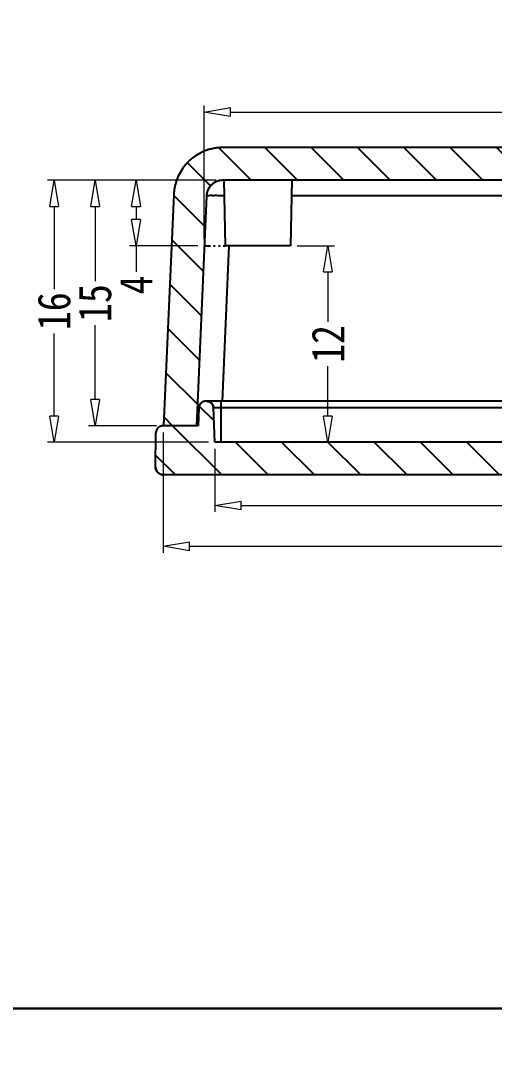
# Model space of a CAD drawing. Header units: millimetres. Extents: x 1786 to 4839, y -3109 to -1928.
# Drawn here: x 4402 to 4430.9, y -2946.1 to -2882.4 of the extents above; entities that cross this region are included whole.
import ezdxf

# ---------------------------------------------------------------- set-up
doc = ezdxf.new("R2010")
doc.units = ezdxf.units.MM
doc.linetypes.add('DIVIDE', pattern=[31.75, 12.7, -6.35, 0, -6.35, 0, -6.35])
doc.layers.add('dim', color=3, linetype='Continuous', lineweight=9)
doc.styles.add('FFS', font='simfang.ttf', dxfattribs={"width": 0.85})
doc.dimstyles.new('YanXiu', dxfattribs={"dimtxt": 2.5, "dimasz": 2.2, "dimexe": 1, "dimexo": 0.6, "dimgap": 0.66, "dimtad": 0, "dimzin": 9, "dimdsep": 46, "dimtxsty": 'FFS', "dimblk": 'CLOSEDBLANK', "dimcen": 0, "dimclrd": 256, "dimclre": 131, "dimclrt": 42, "dimazin": 0, "dimtfac": 1, "dimtofl": 0, "dimtmove": 0, "dimatfit": 3, "dimldrblk": 'CLOSEDBLANK', "dimfxl": 0, "dimlwd": 5, "dimlwe": 5, "dimarcsym": 0})
pattern_1 = [(135, (390.702, -362.9977), (-1.4142136, -1.4142136), [])]

# ---------------------------------------------------------------- blocks, each defined once
blk = doc.blocks.new('_ClosedBlank')
at = {"color": 0, "linetype": 'ByBlock', "lineweight": -2}
for p, q in [((-1, 0.167), (0, 0)), ((-1, 0.167), (-1, -0.167)), ((0, 0), (-1, -0.167))]:
    blk.add_line(p, q, dxfattribs=at)
blk = doc.blocks.new('*D47')
at = {"layer": 'Defpoints', "color": 0}
for p in [(4414.37, -2892.159, 0), (4406.569, -2907.159), (4410.724, -2907.159, 0)]:
    blk.add_point(p, dxfattribs=at)
at = {"layer": 'dim', "color": 131, "lineweight": 5}
for p, q in [((4413.97, -2892.159), (4406.169, -2892.159)), ((4410.324, -2907.159), (4406.169, -2907.159))]:
    blk.add_line(p, q, dxfattribs=at)
at = {"layer": 'dim', "lineweight": 5}
for p, q in [((4406.569, -2893.759), (4406.569, -2898.313)), ((4406.569, -2905.559), (4406.569, -2901.005))]:
    blk.add_line(p, q, dxfattribs=at)
at = {"layer": 'dim', "lineweight": 5, "xscale": 1.6, "yscale": 1.6, "zscale": 1.6}
for p, rotation in [((4406.569, -2892.159), 90), ((4406.569, -2907.159), 270)]:
    blk.add_blockref('_ClosedBlank', p, dxfattribs=dict(at, rotation=rotation))
at = {"layer": 'dim', "color": 42, "insert": (4406.569, -2899.659), "char_height": 2, "attachment_point": 5, "rotation": 90, "style": 'FFS'}
blk.add_mtext('15', dxfattribs=at)
blk = doc.blocks.new('*D48')
at = {"layer": 'Defpoints', "color": 0}
for p in [(4414.37, -2892.159, 0), (4404.069, -2908.159), (4413.891, -2908.159, 0)]:
    blk.add_point(p, dxfattribs=at)
at = {"layer": 'dim', "color": 131, "lineweight": 5}
for p, q in [((4413.97, -2892.159), (4403.669, -2892.159)), ((4413.491, -2908.159), (4403.669, -2908.159))]:
    blk.add_line(p, q, dxfattribs=at)
at = {"layer": 'dim', "lineweight": 5}
for p, q in [((4404.069, -2893.759), (4404.069, -2898.808)), ((4404.069, -2906.559), (4404.069, -2901.51))]:
    blk.add_line(p, q, dxfattribs=at)
at = {"layer": 'dim', "lineweight": 5, "xscale": 1.6, "yscale": 1.6, "zscale": 1.6}
for p, rotation in [((4404.069, -2892.159), 90), ((4404.069, -2908.159), 270)]:
    blk.add_blockref('_ClosedBlank', p, dxfattribs=dict(at, rotation=rotation))
at = {"layer": 'dim', "color": 42, "insert": (4404.069, -2900.159), "char_height": 2, "attachment_point": 5, "rotation": 90, "style": 'FFS'}
blk.add_mtext('16', dxfattribs=at)
blk = doc.blocks.new('*D49')
at = {"layer": 'Defpoints', "color": 0}
for p in [(4413.891, -2908.159, 0), (4457.621, -2908.159, 0), (4457.621, -2912.02)]:
    blk.add_point(p, dxfattribs=at)
at = {"layer": 'dim', "color": 131, "lineweight": 5}
for p, q in [((4413.891, -2908.559), (4413.891, -2912.42)), ((4457.621, -2908.559), (4457.621, -2912.42))]:
    blk.add_line(p, q, dxfattribs=at)
at = {"layer": 'dim', "lineweight": 5}
for p, q in [((4415.491, -2912.02), (4432.586, -2912.02)), ((4456.021, -2912.02), (4438.926, -2912.02))]:
    blk.add_line(p, q, dxfattribs=at)
at = {"layer": 'dim', "lineweight": 5, "xscale": 1.6, "yscale": 1.6, "zscale": 1.6, "rotation": 180}
blk.add_blockref('_ClosedBlank', (4413.891, -2912.02), dxfattribs=at)
at = {"layer": 'dim', "lineweight": 5, "xscale": 1.6, "yscale": 1.6, "zscale": 1.6}
blk.add_blockref('_ClosedBlank', (4457.621, -2912.02), dxfattribs=at)
at = {"layer": 'dim', "color": 42, "insert": (4435.756, -2912.02), "char_height": 2, "attachment_point": 5, "style": 'FFS'}
blk.add_mtext('43.73', dxfattribs=at)
blk = doc.blocks.new('*D50')
at = {"layer": 'Defpoints', "color": 0}
for p in [(4410.724, -2907.159, 0), (4460.756, -2907.159, 0), (4460.756, -2914.52)]:
    blk.add_point(p, dxfattribs=at)
at = {"layer": 'dim', "color": 131, "lineweight": 5}
for p, q in [((4410.724, -2907.559), (4410.724, -2914.92)), ((4460.756, -2907.559), (4460.756, -2914.92))]:
    blk.add_line(p, q, dxfattribs=at)
at = {"layer": 'dim', "lineweight": 5}
for p, q in [((4412.324, -2914.52), (4432.588, -2914.52)), ((4459.156, -2914.52), (4438.892, -2914.52))]:
    blk.add_line(p, q, dxfattribs=at)
at = {"layer": 'dim', "lineweight": 5, "xscale": 1.6, "yscale": 1.6, "zscale": 1.6, "rotation": 180}
blk.add_blockref('_ClosedBlank', (4410.724, -2914.52), dxfattribs=at)
at = {"layer": 'dim', "lineweight": 5, "xscale": 1.6, "yscale": 1.6, "zscale": 1.6}
blk.add_blockref('_ClosedBlank', (4460.756, -2914.52), dxfattribs=at)
at = {"layer": 'dim', "color": 42, "insert": (4435.74, -2914.52), "char_height": 2, "attachment_point": 5, "style": 'FFS'}
blk.add_mtext('50.03', dxfattribs=at)
blk = doc.blocks.new('*D52')
at = {"layer": 'Defpoints', "color": 0}
for p in [(4414.37, -2892.159, 0), (4409.069, -2896.159), (4413.238, -2896.159, 0)]:
    blk.add_point(p, dxfattribs=at)
at = {"layer": 'dim', "color": 131, "lineweight": 5}
for p, q in [((4413.97, -2892.159), (4408.669, -2892.159)), ((4412.839, -2896.159), (4408.669, -2896.159))]:
    blk.add_line(p, q, dxfattribs=at)
at = {"layer": 'dim', "lineweight": 5}
for p, q in [((4409.069, -2893.759), (4409.069, -2894.559)), ((4409.069, -2896.159), (4409.069, -2897.759))]:
    blk.add_line(p, q, dxfattribs=at)
at = {"layer": 'dim', "lineweight": 5, "xscale": 1.6, "yscale": 1.6, "zscale": 1.6}
for p, rotation in [((4409.069, -2892.159), 90), ((4409.069, -2896.159), 270)]:
    blk.add_blockref('_ClosedBlank', p, dxfattribs=dict(at, rotation=rotation))
at = {"layer": 'dim', "color": 42, "insert": (4409.069, -2898.554), "char_height": 2, "attachment_point": 5, "rotation": 90, "style": 'FFS'}
blk.add_mtext('4', dxfattribs=at)
blk = doc.blocks.new('*D53')
at = {"layer": 'Defpoints', "color": 0}
for p in [(4458.274, -2887.987), (4413.238, -2896.159, 0), (4458.274, -2896.159, 0)]:
    blk.add_point(p, dxfattribs=at)
at = {"layer": 'dim', "color": 131, "lineweight": 5}
for p, q in [((4413.238, -2895.759), (4413.238, -2887.588)), ((4458.274, -2895.759), (4458.274, -2887.588))]:
    blk.add_line(p, q, dxfattribs=at)
at = {"layer": 'dim', "lineweight": 5}
for p, q in [((4414.838, -2887.987), (4432.609, -2887.987)), ((4456.674, -2887.987), (4438.904, -2887.987))]:
    blk.add_line(p, q, dxfattribs=at)
at = {"layer": 'dim', "lineweight": 5, "xscale": 1.6, "yscale": 1.6, "zscale": 1.6, "rotation": 180}
blk.add_blockref('_ClosedBlank', (4413.238, -2887.987), dxfattribs=at)
at = {"layer": 'dim', "lineweight": 5, "xscale": 1.6, "yscale": 1.6, "zscale": 1.6}
blk.add_blockref('_ClosedBlank', (4458.274, -2887.987), dxfattribs=at)
at = {"layer": 'dim', "color": 42, "insert": (4435.756, -2887.987), "char_height": 2, "attachment_point": 5, "style": 'FFS'}
blk.add_mtext('45.04', dxfattribs=at)
blk = doc.blocks.new('*D87')
at = {"layer": 'Defpoints', "color": 0}
for p in [(4418.506, -2896.159, 0), (4418.314, -2908.159, 0), (4420.789, -2908.159)]:
    blk.add_point(p, dxfattribs=at)
at = {"layer": 'dim', "color": 131, "lineweight": 5}
for p, q in [((4418.906, -2896.159), (4421.189, -2896.159)), ((4418.714, -2908.159), (4421.189, -2908.159))]:
    blk.add_line(p, q, dxfattribs=at)
at = {"layer": 'dim', "lineweight": 5}
for p, q in [((4420.789, -2897.759), (4420.789, -2900.808)), ((4420.789, -2906.559), (4420.789, -2903.51))]:
    blk.add_line(p, q, dxfattribs=at)
at = {"layer": 'dim', "lineweight": 5, "xscale": 1.6, "yscale": 1.6, "zscale": 1.6}
for p, rotation in [((4420.789, -2896.159), 90), ((4420.789, -2908.159), 270)]:
    blk.add_blockref('_ClosedBlank', p, dxfattribs=dict(at, rotation=rotation))
at = {"layer": 'dim', "color": 42, "insert": (4420.789, -2902.159), "char_height": 2, "attachment_point": 5, "rotation": 90, "style": 'FFS'}
blk.add_mtext('12', dxfattribs=at)
blk = doc.blocks.new('*u90')
at = {"linetype": 'Continuous'}
h = blk.add_hatch(dxfattribs=at)
h.set_pattern_fill('DEFAULT__4', color=40, scale=2, angle=135, style=0, pattern_type=0)
h.set_pattern_definition(pattern_1)
edge = h.paths.add_edge_path()
edge.add_line((-21.025, 35.602), (-23.027, 35.602))
edge.add_line((-23.64, 49.646), (-23.027, 35.602))
edge.add_spline(control_points=[(-24.639, 50.602), (-24.073, 50.602), (-23.665, 50.211), (-23.64, 49.646)], knot_values=[0, 0, 0, 0, 1, 1, 1, 1], weights=[1, 0.814909, 0.814909, 1], degree=3, periodic=0)
edge.add_line((-24.639, 50.602), (-67.411, 50.602))
edge.add_spline(control_points=[(-67.411, 50.602), (-67.977, 50.602), (-68.385, 50.211), (-68.41, 49.646)], knot_values=[0, 0, 0, 0, 1, 1, 1, 1], weights=[1, 0.814909, 0.814909, 1], degree=3, periodic=0)
edge.add_line((-68.41, 49.646), (-69.023, 35.602))
edge.add_line((-69.023, 35.602), (-71.025, 35.602))
edge.add_line((-70.408, 49.733), (-71.025, 35.602))
edge.add_spline(control_points=[(-67.411, 52.602), (-69.108, 52.602), (-70.334, 51.429), (-70.408, 49.733)], knot_values=[0, 0, 0, 0, 1, 1, 1, 1], weights=[1, 0.814909, 0.814909, 1], degree=3, periodic=0)
edge.add_line((-24.639, 52.602), (-67.411, 52.602))
edge.add_spline(control_points=[(-24.639, 52.602), (-22.942, 52.602), (-21.716, 51.429), (-21.642, 49.733)], knot_values=[0, 0, 0, 0, 1, 1, 1, 1], weights=[1, 0.814909, 0.814909, 1], degree=3, periodic=0)
edge.add_line((-21.642, 49.733), (-21.025, 35.602))
h = blk.add_hatch(dxfattribs=at)
h.set_pattern_fill('DEFAULT__3', color=40, scale=2, angle=135, style=0, pattern_type=0)
h.set_pattern_definition(pattern_1)
edge = h.paths.add_edge_path()
edge.add_line((-20.993, 35.602), (-23.127, 35.602))
edge.add_spline(control_points=[(-20.993, 35.602), (-20.731, 35.602), (-20.545, 35.418), (-20.543, 35.156)], knot_values=[0, 0, 0, 0, 1, 1, 1, 1], weights=[1, 0.80679, 0.80679, 1], degree=3, periodic=0)
edge.add_line((-20.525, 33.107), (-20.543, 35.156))
edge.add_spline(control_points=[(-21.025, 32.602), (-20.73, 32.602), (-20.522, 32.812), (-20.525, 33.107)], knot_values=[0, 0, 0, 0, 1, 1, 1, 1], weights=[1, 0.802676, 0.802676, 1], degree=3, periodic=0)
edge.add_line((-21.025, 32.602), (-71.025, 32.602))
edge.add_spline(control_points=[(-71.025, 32.602), (-71.32, 32.602), (-71.528, 32.812), (-71.525, 33.107)], knot_values=[0, 0, 0, 0, 1, 1, 1, 1], weights=[1, 0.802676, 0.802676, 1], degree=3, periodic=0)
edge.add_line((-71.525, 33.107), (-71.507, 35.156))
edge.add_spline(control_points=[(-71.057, 35.602), (-71.319, 35.602), (-71.505, 35.418), (-71.507, 35.156)], knot_values=[0, 0, 0, 0, 1, 1, 1, 1], weights=[1, 0.80679, 0.80679, 1], degree=3, periodic=0)
edge.add_line((-68.923, 35.602), (-71.057, 35.602))
edge.add_line((-68.874, 36.72), (-68.923, 35.602))
edge.add_spline(control_points=[(-68.475, 37.102), (-68.701, 37.102), (-68.864, 36.946), (-68.874, 36.72)], knot_values=[0, 0, 0, 0, 1, 1, 1, 1], weights=[1, 0.814909, 0.814909, 1], degree=3, periodic=0)
edge.add_line((-68.382, 37.102), (-68.475, 37.102))
edge.add_spline(control_points=[(-68.382, 37.102), (-68.156, 37.102), (-67.992, 36.946), (-67.983, 36.72)], knot_values=[0, 0, 0, 0, 1, 1, 1, 1], weights=[1, 0.814909, 0.814909, 1], degree=3, periodic=0)
edge.add_line((-67.89, 34.602), (-67.983, 36.72))
edge.add_line((-24.16, 34.602), (-67.89, 34.602))
edge.add_line((-24.16, 34.602), (-24.067, 36.72))
edge.add_spline(control_points=[(-23.668, 37.102), (-23.894, 37.102), (-24.058, 36.946), (-24.067, 36.72)], knot_values=[0, 0, 0, 0, 1, 1, 1, 1], weights=[1, 0.814909, 0.814909, 1], degree=3, periodic=0)
edge.add_line((-23.575, 37.102), (-23.668, 37.102))
edge.add_spline(control_points=[(-23.575, 37.102), (-23.349, 37.102), (-23.186, 36.946), (-23.176, 36.72)], knot_values=[0, 0, 0, 0, 1, 1, 1, 1], weights=[1, 0.814909, 0.814909, 1], degree=3, periodic=0)
edge.add_line((-23.176, 36.72), (-23.127, 35.602))
at = {"color": 7, "linetype": 'Continuous'}
for p, q in [((-24.639, 52.602, 0), (-67.411, 52.602, 0)), ((-24.639, 52.602, 0), (-67.411, 52.602, 0)), ((-24.639, 50.602, 0), (-67.411, 50.602, 0)), ((-24.639, 50.602, 0), (-67.411, 50.602, 0)), ((-67.345, 50.602, 0), (-67.275, 46.602, 0)), ((-63.205, 50.602, 0), (-63.275, 46.602, 0)), ((-70.408, 49.733, 0), (-71.025, 35.602, 0)), ((-70.408, 49.733, 0), (-71.025, 35.602, 0)), ((-68.41, 49.646, 0), (-69.023, 35.602, 0)), ((-68.41, 49.646, 0), (-69.023, 35.602, 0)), ((-31.258, 49.646, 0), (-63.222, 49.646, 0)), ((-67.044, 46.602, 0), (-67.459, 37.1, 0)), ((-63.275, 46.602, 0), (-67.275, 46.602, 0)), ((-29.284, 37.102, 0), (-68.475, 37.102, 0)), ((-68.382, 37.102, 0), (-68.475, 37.102, 0)), ((-67.525, 37.102, 0), (-67.525, 34.602, 0)), ((-68.874, 36.72, 0), (-68.923, 35.602, 0)), ((-68.874, 36.72, 0), (-68.923, 35.602, 0)), ((-67.89, 34.602, 0), (-67.983, 36.72, 0)), ((-67.983, 36.72, 0), (-29.29, 36.72, 0)), ((-67.89, 34.602, 0), (-67.983, 36.72, 0)), ((-71.525, 33.107, 0), (-71.507, 35.156, 0)), ((-71.525, 33.107, 0), (-71.507, 35.156, 0)), ((-68.923, 35.602, 0), (-71.057, 35.602, 0)), ((-68.923, 35.602, 0), (-71.057, 35.602, 0)), ((-69.023, 35.602, 0), (-71.025, 35.602, 0)), ((-24.16, 34.602, 0), (-67.89, 34.602, 0)), ((-24.16, 34.602, 0), (-67.89, 34.602, 0)), ((-21.025, 32.602, 0), (-71.025, 32.602, 0)), ((-21.025, 32.602, 0), (-71.025, 32.602, 0))]:
    blk.add_line(p, q, dxfattribs=at)
at = {"color": 2, "linetype": 'DIVIDE', "ltscale": 0.03}
blk.add_line((-68.543, 46.602, 0), (-67.275, 46.602, 0), dxfattribs=at)
at = {"color": 7, "linetype": 'Continuous'}
for centre, radius, start, end in [((-67.411, 49.602, 0), 3, 90, 177.5), ((-67.411, 49.602, 0), 1, 90, 177.5), ((-68.475, 36.702, 0), 0.4, 90, 177.5), ((-68.382, 36.702, 0), 0.4, 2.5, 90), ((-71.057, 35.152, 0), 0.45, 90, 179.5), ((-71.025, 33.102, 0), 0.5, 179.5, 270)]:
    blk.add_arc(centre, radius, start, end, dxfattribs=at)
for points, start_tangent, end_tangent in [([(-67.411, 52.602, 0), (-67.443, 52.602, 0), (-67.476, 52.602, 0), (-67.509, 52.601, 0), (-67.542, 52.6, 0), (-67.575, 52.598, 0), (-67.608, 52.596, 0), (-67.641, 52.594, 0), (-67.674, 52.591, 0), (-67.708, 52.588, 0), (-67.741, 52.584, 0), (-67.775, 52.58, 0), (-67.808, 52.576, 0), (-67.842, 52.571, 0), (-67.876, 52.566, 0), (-67.91, 52.561, 0), (-67.944, 52.555, 0), (-67.978, 52.548, 0), (-68.012, 52.542, 0), (-68.046, 52.534, 0), (-68.08, 52.527, 0), (-68.114, 52.519, 0), (-68.148, 52.51, 0), (-68.182, 52.502, 0), (-68.216, 52.492, 0), (-68.251, 52.482, 0), (-68.285, 52.472, 0), (-68.319, 52.462, 0), (-68.353, 52.451, 0), (-68.387, 52.439, 0), (-68.421, 52.427, 0), (-68.455, 52.415, 0), (-68.488, 52.402, 0), (-68.522, 52.389, 0), (-68.556, 52.375, 0), (-68.589, 52.361, 0), (-68.623, 52.347, 0), (-68.656, 52.332, 0), (-68.689, 52.316, 0), (-68.722, 52.301, 0), (-68.755, 52.284, 0), (-68.788, 52.268, 0), (-68.821, 52.25, 0), (-68.853, 52.233, 0), (-68.886, 52.215, 0), (-68.918, 52.196, 0), (-68.95, 52.178, 0), (-68.982, 52.158, 0), (-69.013, 52.139, 0), (-69.045, 52.118, 0), (-69.076, 52.098, 0), (-69.107, 52.077, 0), (-69.138, 52.056, 0), (-69.168, 52.034, 0), (-69.198, 52.012, 0), (-69.228, 51.989, 0), (-69.258, 51.966, 0), (-69.287, 51.943, 0), (-69.317, 51.919, 0), (-69.346, 51.895, 0), (-69.374, 51.871, 0), (-69.402, 51.846, 0), (-69.43, 51.821, 0), (-69.458, 51.795, 0), (-69.485, 51.769, 0), (-69.512, 51.743, 0), (-69.539, 51.717, 0), (-69.565, 51.69, 0), (-69.592, 51.663, 0), (-69.617, 51.635, 0), (-69.642, 51.607, 0), (-69.667, 51.579, 0), (-69.692, 51.551, 0), (-69.716, 51.522, 0), (-69.74, 51.493, 0), (-69.763, 51.464, 0), (-69.786, 51.434, 0), (-69.809, 51.405, 0), (-69.831, 51.375, 0), (-69.853, 51.344, 0), (-69.875, 51.314, 0), (-69.896, 51.283, 0), (-69.916, 51.252, 0), (-69.937, 51.221, 0), (-69.956, 51.19, 0), (-69.976, 51.158, 0), (-69.995, 51.127, 0), (-70.013, 51.095, 0), (-70.032, 51.063, 0), (-70.049, 51.03, 0), (-70.067, 50.998, 0), (-70.083, 50.965, 0), (-70.1, 50.933, 0), (-70.116, 50.9, 0), (-70.131, 50.867, 0), (-70.146, 50.834, 0), (-70.161, 50.801, 0), (-70.175, 50.768, 0), (-70.189, 50.734, 0), (-70.202, 50.701, 0), (-70.215, 50.668, 0), (-70.228, 50.634, 0), (-70.24, 50.601, 0), (-70.252, 50.567, 0), (-70.263, 50.533, 0), (-70.274, 50.5, 0), (-70.284, 50.466, 0), (-70.294, 50.432, 0), (-70.303, 50.398, 0), (-70.312, 50.365, 0), (-70.321, 50.331, 0), (-70.329, 50.297, 0), (-70.337, 50.264, 0), (-70.345, 50.23, 0), (-70.351, 50.196, 0), (-70.358, 50.163, 0), (-70.364, 50.129, 0), (-70.37, 50.096, 0), (-70.375, 50.062, 0), (-70.38, 50.029, 0), (-70.385, 49.996, 0), (-70.389, 49.963, 0), (-70.393, 49.93, 0), (-70.396, 49.897, 0), (-70.399, 49.864, 0), (-70.402, 49.831, 0), (-70.404, 49.798, 0), (-70.406, 49.766, 0), (-70.408, 49.733, 0)], (-1, 0), (-0.043619, -0.999048)), ([(-67.411, 50.602, 0), (-67.422, 50.602, 0), (-67.433, 50.602, 0), (-67.444, 50.602, 0), (-67.454, 50.601, 0), (-67.465, 50.601, 0), (-67.477, 50.6, 0), (-67.488, 50.599, 0), (-67.499, 50.599, 0), (-67.51, 50.597, 0), (-67.521, 50.596, 0), (-67.532, 50.595, 0), (-67.543, 50.594, 0), (-67.555, 50.592, 0), (-67.566, 50.59, 0), (-67.577, 50.588, 0), (-67.589, 50.586, 0), (-67.6, 50.584, 0), (-67.611, 50.582, 0), (-67.623, 50.58, 0), (-67.634, 50.577, 0), (-67.645, 50.575, 0), (-67.657, 50.572, 0), (-67.668, 50.569, 0), (-67.679, 50.566, 0), (-67.691, 50.562, 0), (-67.702, 50.559, 0), (-67.714, 50.556, 0), (-67.725, 50.552, 0), (-67.736, 50.548, 0), (-67.747, 50.544, 0), (-67.759, 50.54, 0), (-67.77, 50.536, 0), (-67.781, 50.531, 0), (-67.792, 50.527, 0), (-67.804, 50.522, 0), (-67.815, 50.517, 0), (-67.826, 50.512, 0), (-67.837, 50.507, 0), (-67.848, 50.502, 0), (-67.859, 50.496, 0), (-67.87, 50.491, 0), (-67.881, 50.485, 0), (-67.892, 50.479, 0), (-67.903, 50.473, 0), (-67.913, 50.467, 0), (-67.924, 50.461, 0), (-67.935, 50.454, 0), (-67.945, 50.448, 0), (-67.956, 50.441, 0), (-67.966, 50.434, 0), (-67.976, 50.427, 0), (-67.986, 50.42, 0), (-67.997, 50.413, 0), (-68.007, 50.406, 0), (-68.017, 50.398, 0), (-68.027, 50.39, 0), (-68.036, 50.383, 0), (-68.046, 50.375, 0), (-68.056, 50.367, 0), (-68.065, 50.359, 0), (-68.075, 50.35, 0), (-68.084, 50.342, 0), (-68.093, 50.333, 0), (-68.102, 50.325, 0), (-68.111, 50.316, 0), (-68.12, 50.307, 0), (-68.129, 50.298, 0), (-68.138, 50.289, 0), (-68.146, 50.28, 0), (-68.155, 50.271, 0), (-68.163, 50.261, 0), (-68.171, 50.252, 0), (-68.179, 50.242, 0), (-68.187, 50.233, 0), (-68.195, 50.223, 0), (-68.203, 50.213, 0), (-68.21, 50.203, 0), (-68.218, 50.193, 0), (-68.225, 50.183, 0), (-68.232, 50.173, 0), (-68.239, 50.163, 0), (-68.246, 50.152, 0), (-68.253, 50.142, 0), (-68.259, 50.132, 0), (-68.266, 50.121, 0), (-68.272, 50.11, 0), (-68.278, 50.1, 0), (-68.284, 50.089, 0), (-68.29, 50.078, 0), (-68.296, 50.068, 0), (-68.302, 50.057, 0), (-68.307, 50.046, 0), (-68.313, 50.035, 0), (-68.318, 50.024, 0), (-68.323, 50.013, 0), (-68.328, 50.002, 0), (-68.332, 49.991, 0), (-68.337, 49.98, 0), (-68.341, 49.969, 0), (-68.346, 49.957, 0), (-68.35, 49.946, 0), (-68.354, 49.935, 0), (-68.358, 49.924, 0), (-68.362, 49.913, 0), (-68.365, 49.901, 0), (-68.369, 49.89, 0), (-68.372, 49.879, 0), (-68.375, 49.868, 0), (-68.378, 49.857, 0), (-68.381, 49.845, 0), (-68.384, 49.834, 0), (-68.386, 49.823, 0), (-68.389, 49.812, 0), (-68.391, 49.8, 0), (-68.393, 49.789, 0), (-68.395, 49.778, 0), (-68.397, 49.767, 0), (-68.399, 49.756, 0), (-68.401, 49.745, 0), (-68.402, 49.734, 0), (-68.404, 49.723, 0), (-68.405, 49.711, 0), (-68.406, 49.7, 0), (-68.407, 49.69, 0), (-68.408, 49.679, 0), (-68.409, 49.668, 0), (-68.409, 49.657, 0), (-68.41, 49.646, 0)], (-1, 0), (-0.043619, -0.999048)), ([(-67.328, 49.656, 0), (-67.561, 49.661, 0), (-67.845, 49.664, 0), (-68.082, 49.664, 0), (-68.261, 49.661, 0), (-68.372, 49.655, 0), (-68.41, 49.646, 0)], (-0.999799, 0.020044), (-0.044959, -0.998989)), ([(-68.475, 37.102, 0), (-68.479, 37.102, 0), (-68.483, 37.102, 0), (-68.488, 37.102, 0), (-68.492, 37.102, 0), (-68.496, 37.102, 0), (-68.501, 37.102, 0), (-68.505, 37.101, 0), (-68.51, 37.101, 0), (-68.514, 37.1, 0), (-68.519, 37.1, 0), (-68.523, 37.099, 0), (-68.528, 37.099, 0), (-68.532, 37.098, 0), (-68.537, 37.098, 0), (-68.541, 37.097, 0), (-68.546, 37.096, 0), (-68.55, 37.095, 0), (-68.555, 37.094, 0), (-68.559, 37.093, 0), (-68.564, 37.092, 0), (-68.568, 37.091, 0), (-68.573, 37.09, 0), (-68.577, 37.089, 0), (-68.582, 37.088, 0), (-68.587, 37.086, 0), (-68.591, 37.085, 0), (-68.596, 37.084, 0), (-68.6, 37.082, 0), (-68.605, 37.081, 0), (-68.609, 37.079, 0), (-68.614, 37.077, 0), (-68.618, 37.076, 0), (-68.623, 37.074, 0), (-68.627, 37.072, 0), (-68.632, 37.07, 0), (-68.636, 37.068, 0), (-68.641, 37.066, 0), (-68.645, 37.064, 0), (-68.649, 37.062, 0), (-68.654, 37.06, 0), (-68.658, 37.058, 0), (-68.663, 37.055, 0), (-68.667, 37.053, 0), (-68.671, 37.051, 0), (-68.676, 37.048, 0), (-68.68, 37.046, 0), (-68.684, 37.043, 0), (-68.688, 37.041, 0), (-68.692, 37.038, 0), (-68.697, 37.035, 0), (-68.701, 37.032, 0), (-68.705, 37.029, 0), (-68.709, 37.027, 0), (-68.713, 37.024, 0), (-68.717, 37.021, 0), (-68.721, 37.018, 0), (-68.725, 37.014, 0), (-68.729, 37.011, 0), (-68.733, 37.008, 0), (-68.736, 37.005, 0), (-68.74, 37.002, 0), (-68.744, 36.998, 0), (-68.748, 36.995, 0), (-68.751, 36.991, 0), (-68.755, 36.988, 0), (-68.758, 36.984, 0), (-68.762, 36.981, 0), (-68.765, 36.977, 0), (-68.769, 36.973, 0), (-68.772, 36.97, 0), (-68.775, 36.966, 0), (-68.779, 36.962, 0), (-68.782, 36.958, 0), (-68.785, 36.955, 0), (-68.788, 36.951, 0), (-68.791, 36.947, 0), (-68.794, 36.943, 0), (-68.797, 36.939, 0), (-68.8, 36.935, 0), (-68.803, 36.931, 0), (-68.806, 36.927, 0), (-68.809, 36.922, 0), (-68.811, 36.918, 0), (-68.814, 36.914, 0), (-68.817, 36.91, 0), (-68.819, 36.906, 0), (-68.822, 36.901, 0), (-68.824, 36.897, 0), (-68.826, 36.893, 0), (-68.829, 36.888, 0), (-68.831, 36.884, 0), (-68.833, 36.88, 0), (-68.835, 36.875, 0), (-68.837, 36.871, 0), (-68.839, 36.867, 0), (-68.841, 36.862, 0), (-68.843, 36.858, 0), (-68.845, 36.853, 0), (-68.847, 36.849, 0), (-68.849, 36.844, 0), (-68.85, 36.84, 0), (-68.852, 36.835, 0), (-68.853, 36.831, 0), (-68.855, 36.827, 0), (-68.856, 36.822, 0), (-68.858, 36.818, 0), (-68.859, 36.813, 0), (-68.86, 36.809, 0), (-68.861, 36.804, 0), (-68.863, 36.8, 0), (-68.864, 36.795, 0), (-68.865, 36.791, 0), (-68.866, 36.786, 0), (-68.867, 36.782, 0), (-68.868, 36.777, 0), (-68.868, 36.773, 0), (-68.869, 36.768, 0), (-68.87, 36.764, 0), (-68.871, 36.759, 0), (-68.871, 36.755, 0), (-68.872, 36.75, 0), (-68.872, 36.746, 0), (-68.873, 36.742, 0), (-68.873, 36.737, 0), (-68.873, 36.733, 0), (-68.874, 36.729, 0), (-68.874, 36.724, 0), (-68.874, 36.72, 0)], (-1, 0), (-0.043619, -0.999048)), ([(-68.382, 37.102, 0), (-68.378, 37.102, 0), (-68.373, 37.102, 0), (-68.369, 37.102, 0), (-68.365, 37.102, 0), (-68.36, 37.102, 0), (-68.356, 37.102, 0), (-68.351, 37.101, 0), (-68.347, 37.101, 0), (-68.343, 37.1, 0), (-68.338, 37.1, 0), (-68.334, 37.099, 0), (-68.329, 37.099, 0), (-68.325, 37.098, 0), (-68.32, 37.098, 0), (-68.316, 37.097, 0), (-68.311, 37.096, 0), (-68.307, 37.095, 0), (-68.302, 37.094, 0), (-68.297, 37.093, 0), (-68.293, 37.092, 0), (-68.288, 37.091, 0), (-68.284, 37.09, 0), (-68.279, 37.089, 0), (-68.275, 37.088, 0), (-68.27, 37.086, 0), (-68.266, 37.085, 0), (-68.261, 37.084, 0), (-68.257, 37.082, 0), (-68.252, 37.081, 0), (-68.248, 37.079, 0), (-68.243, 37.077, 0), (-68.239, 37.076, 0), (-68.234, 37.074, 0), (-68.23, 37.072, 0), (-68.225, 37.07, 0), (-68.221, 37.068, 0), (-68.216, 37.066, 0), (-68.212, 37.064, 0), (-68.207, 37.062, 0), (-68.203, 37.06, 0), (-68.199, 37.058, 0), (-68.194, 37.055, 0), (-68.19, 37.053, 0), (-68.186, 37.051, 0), (-68.181, 37.048, 0), (-68.177, 37.046, 0), (-68.173, 37.043, 0), (-68.169, 37.041, 0), (-68.164, 37.038, 0), (-68.16, 37.035, 0), (-68.156, 37.032, 0), (-68.152, 37.029, 0), (-68.148, 37.027, 0), (-68.144, 37.024, 0), (-68.14, 37.021, 0), (-68.136, 37.018, 0), (-68.132, 37.014, 0), (-68.128, 37.011, 0), (-68.124, 37.008, 0), (-68.12, 37.005, 0), (-68.117, 37.002, 0), (-68.113, 36.998, 0), (-68.109, 36.995, 0), (-68.106, 36.991, 0), (-68.102, 36.988, 0), (-68.098, 36.984, 0), (-68.095, 36.981, 0), (-68.091, 36.977, 0), (-68.088, 36.973, 0), (-68.085, 36.97, 0), (-68.081, 36.966, 0), (-68.078, 36.962, 0), (-68.075, 36.958, 0), (-68.072, 36.955, 0), (-68.068, 36.951, 0), (-68.065, 36.947, 0), (-68.062, 36.943, 0), (-68.059, 36.939, 0), (-68.057, 36.935, 0), (-68.054, 36.931, 0), (-68.051, 36.927, 0), (-68.048, 36.922, 0), (-68.045, 36.918, 0), (-68.043, 36.914, 0), (-68.04, 36.91, 0), (-68.038, 36.906, 0), (-68.035, 36.901, 0), (-68.033, 36.897, 0), (-68.03, 36.893, 0), (-68.028, 36.888, 0), (-68.026, 36.884, 0), (-68.024, 36.88, 0), (-68.022, 36.875, 0), (-68.019, 36.871, 0), (-68.017, 36.867, 0), (-68.015, 36.862, 0), (-68.014, 36.858, 0), (-68.012, 36.853, 0), (-68.01, 36.849, 0), (-68.008, 36.844, 0), (-68.007, 36.84, 0), (-68.005, 36.835, 0), (-68.003, 36.831, 0), (-68.002, 36.827, 0), (-68, 36.822, 0), (-67.999, 36.818, 0), (-67.998, 36.813, 0), (-67.997, 36.809, 0), (-67.995, 36.804, 0), (-67.994, 36.8, 0), (-67.993, 36.795, 0), (-67.992, 36.791, 0), (-67.991, 36.786, 0), (-67.99, 36.782, 0), (-67.989, 36.777, 0), (-67.988, 36.773, 0), (-67.988, 36.768, 0), (-67.987, 36.764, 0), (-67.986, 36.759, 0), (-67.986, 36.755, 0), (-67.985, 36.75, 0), (-67.985, 36.746, 0), (-67.984, 36.742, 0), (-67.984, 36.737, 0), (-67.983, 36.733, 0), (-67.983, 36.729, 0), (-67.983, 36.724, 0), (-67.983, 36.72, 0)], (1, 0), (0.043619, -0.999048)), ([(-71.057, 35.602, 0), (-71.062, 35.602, 0), (-71.067, 35.602, 0), (-71.072, 35.602, 0), (-71.077, 35.602, 0), (-71.082, 35.602, 0), (-71.087, 35.601, 0), (-71.092, 35.601, 0), (-71.097, 35.601, 0), (-71.102, 35.6, 0), (-71.108, 35.6, 0), (-71.113, 35.599, 0), (-71.118, 35.598, 0), (-71.123, 35.598, 0), (-71.128, 35.597, 0), (-71.133, 35.596, 0), (-71.139, 35.595, 0), (-71.144, 35.594, 0), (-71.149, 35.593, 0), (-71.154, 35.592, 0), (-71.159, 35.591, 0), (-71.165, 35.589, 0), (-71.17, 35.588, 0), (-71.175, 35.587, 0), (-71.18, 35.585, 0), (-71.186, 35.584, 0), (-71.191, 35.582, 0), (-71.196, 35.58, 0), (-71.201, 35.579, 0), (-71.206, 35.577, 0), (-71.212, 35.575, 0), (-71.217, 35.573, 0), (-71.222, 35.571, 0), (-71.227, 35.569, 0), (-71.232, 35.567, 0), (-71.237, 35.565, 0), (-71.243, 35.562, 0), (-71.248, 35.56, 0), (-71.253, 35.558, 0), (-71.258, 35.555, 0), (-71.263, 35.553, 0), (-71.268, 35.55, 0), (-71.273, 35.547, 0), (-71.278, 35.545, 0), (-71.283, 35.542, 0), (-71.288, 35.539, 0), (-71.293, 35.536, 0), (-71.297, 35.533, 0), (-71.302, 35.53, 0), (-71.307, 35.527, 0), (-71.312, 35.523, 0), (-71.316, 35.52, 0), (-71.321, 35.517, 0), (-71.326, 35.513, 0), (-71.33, 35.51, 0), (-71.335, 35.506, 0), (-71.339, 35.503, 0), (-71.344, 35.499, 0), (-71.348, 35.495, 0), (-71.353, 35.492, 0), (-71.357, 35.488, 0), (-71.361, 35.484, 0), (-71.366, 35.48, 0), (-71.37, 35.476, 0), (-71.374, 35.472, 0), (-71.378, 35.468, 0), (-71.382, 35.464, 0), (-71.386, 35.46, 0), (-71.39, 35.455, 0), (-71.394, 35.451, 0), (-71.398, 35.447, 0), (-71.401, 35.442, 0), (-71.405, 35.438, 0), (-71.409, 35.433, 0), (-71.412, 35.429, 0), (-71.416, 35.424, 0), (-71.419, 35.42, 0), (-71.423, 35.415, 0), (-71.426, 35.41, 0), (-71.429, 35.406, 0), (-71.432, 35.401, 0), (-71.436, 35.396, 0), (-71.439, 35.391, 0), (-71.442, 35.386, 0), (-71.445, 35.381, 0), (-71.447, 35.376, 0), (-71.45, 35.372, 0), (-71.453, 35.367, 0), (-71.456, 35.362, 0), (-71.458, 35.357, 0), (-71.461, 35.352, 0), (-71.463, 35.346, 0), (-71.466, 35.341, 0), (-71.468, 35.336, 0), (-71.47, 35.331, 0), (-71.472, 35.326, 0), (-71.474, 35.321, 0), (-71.476, 35.316, 0), (-71.478, 35.311, 0), (-71.48, 35.305, 0), (-71.482, 35.3, 0), (-71.484, 35.295, 0), (-71.486, 35.29, 0), (-71.487, 35.285, 0), (-71.489, 35.279, 0), (-71.49, 35.274, 0), (-71.492, 35.269, 0), (-71.493, 35.264, 0), (-71.494, 35.259, 0), (-71.496, 35.253, 0), (-71.497, 35.248, 0), (-71.498, 35.243, 0), (-71.499, 35.238, 0), (-71.5, 35.233, 0), (-71.501, 35.227, 0), (-71.502, 35.222, 0), (-71.502, 35.217, 0), (-71.503, 35.212, 0), (-71.504, 35.207, 0), (-71.504, 35.202, 0), (-71.505, 35.197, 0), (-71.505, 35.191, 0), (-71.506, 35.186, 0), (-71.506, 35.181, 0), (-71.506, 35.176, 0), (-71.507, 35.171, 0), (-71.507, 35.166, 0), (-71.507, 35.161, 0), (-71.507, 35.156, 0)], (-1, 0), (-0.008727, -0.999962)), ([(-71.025, 32.602, 0), (-71.031, 32.602, 0), (-71.036, 32.603, 0), (-71.042, 32.603, 0), (-71.047, 32.603, 0), (-71.053, 32.603, 0), (-71.059, 32.604, 0), (-71.064, 32.604, 0), (-71.07, 32.604, 0), (-71.076, 32.605, 0), (-71.082, 32.606, 0), (-71.087, 32.606, 0), (-71.093, 32.607, 0), (-71.099, 32.608, 0), (-71.105, 32.609, 0), (-71.111, 32.61, 0), (-71.116, 32.611, 0), (-71.122, 32.612, 0), (-71.128, 32.613, 0), (-71.134, 32.614, 0), (-71.14, 32.616, 0), (-71.146, 32.617, 0), (-71.152, 32.619, 0), (-71.157, 32.62, 0), (-71.163, 32.622, 0), (-71.169, 32.624, 0), (-71.175, 32.625, 0), (-71.181, 32.627, 0), (-71.187, 32.629, 0), (-71.193, 32.631, 0), (-71.198, 32.633, 0), (-71.204, 32.636, 0), (-71.21, 32.638, 0), (-71.216, 32.64, 0), (-71.222, 32.643, 0), (-71.227, 32.645, 0), (-71.233, 32.648, 0), (-71.239, 32.65, 0), (-71.244, 32.653, 0), (-71.25, 32.656, 0), (-71.256, 32.659, 0), (-71.261, 32.662, 0), (-71.267, 32.665, 0), (-71.273, 32.668, 0), (-71.278, 32.671, 0), (-71.284, 32.674, 0), (-71.289, 32.678, 0), (-71.295, 32.681, 0), (-71.3, 32.685, 0), (-71.305, 32.688, 0), (-71.311, 32.692, 0), (-71.316, 32.696, 0), (-71.321, 32.7, 0), (-71.326, 32.703, 0), (-71.331, 32.707, 0), (-71.337, 32.711, 0), (-71.342, 32.715, 0), (-71.347, 32.72, 0), (-71.352, 32.724, 0), (-71.356, 32.728, 0), (-71.361, 32.732, 0), (-71.366, 32.737, 0), (-71.371, 32.741, 0), (-71.375, 32.746, 0), (-71.38, 32.75, 0), (-71.385, 32.755, 0), (-71.389, 32.76, 0), (-71.394, 32.765, 0), (-71.398, 32.769, 0), (-71.402, 32.774, 0), (-71.406, 32.779, 0), (-71.411, 32.784, 0), (-71.415, 32.789, 0), (-71.419, 32.794, 0), (-71.423, 32.799, 0), (-71.427, 32.805, 0), (-71.43, 32.81, 0), (-71.434, 32.815, 0), (-71.438, 32.82, 0), (-71.442, 32.826, 0), (-71.445, 32.831, 0), (-71.449, 32.837, 0), (-71.452, 32.842, 0), (-71.455, 32.848, 0), (-71.458, 32.853, 0), (-71.462, 32.859, 0), (-71.465, 32.864, 0), (-71.468, 32.87, 0), (-71.471, 32.876, 0), (-71.473, 32.881, 0), (-71.476, 32.887, 0), (-71.479, 32.893, 0), (-71.481, 32.898, 0), (-71.484, 32.904, 0), (-71.486, 32.91, 0), (-71.489, 32.916, 0), (-71.491, 32.922, 0), (-71.493, 32.927, 0), (-71.496, 32.933, 0), (-71.498, 32.939, 0), (-71.5, 32.945, 0), (-71.501, 32.951, 0), (-71.503, 32.957, 0), (-71.505, 32.962, 0), (-71.507, 32.968, 0), (-71.508, 32.974, 0), (-71.51, 32.98, 0), (-71.511, 32.986, 0), (-71.513, 32.992, 0), (-71.514, 32.998, 0), (-71.515, 33.004, 0), (-71.516, 33.009, 0), (-71.517, 33.015, 0), (-71.518, 33.021, 0), (-71.519, 33.027, 0), (-71.52, 33.033, 0), (-71.521, 33.039, 0), (-71.522, 33.044, 0), (-71.522, 33.05, 0), (-71.523, 33.056, 0), (-71.523, 33.062, 0), (-71.524, 33.067, 0), (-71.524, 33.073, 0), (-71.524, 33.079, 0), (-71.525, 33.084, 0), (-71.525, 33.09, 0), (-71.525, 33.096, 0), (-71.525, 33.101, 0), (-71.525, 33.107, 0)], (-1, 0), (0.008727, 0.999962))]:
    blk.add_spline(points, degree=3, dxfattribs=dict(at, start_tangent=start_tangent, end_tangent=end_tangent))
at = {"layer": 'Defpoints', "color": 2}
blk.add_lwpolyline([(-119.154, 166.645), (119.154, 166.645), (119.154, 0), (-119.154, 0)], close=True, dxfattribs=at)
at = {"layer": 'dim'}
for base, p1, p2, picture, middle in [((-23.507, 54.774, 0), (-68.543, 46.602, 0), (-23.507, 46.602, 0), '*D53', (-46.025, 54.774, 0)), ((-21.025, 28.242, 0), (-71.057, 35.602, 0), (-21.025, 35.602, 0), '*D50', (-46.041, 28.242, 0)), ((-24.16, 30.742, 0), (-67.89, 34.602, 0), (-24.16, 34.602, 0), '*D49', (-46.025, 30.742, 0))]:
    dim = blk.add_linear_dim(base=base, p1=p1, p2=p2, dimstyle='YanXiu', override={"dimtxt": 2, "dimasz": 1.6, "dimexe": 0.3998, "dimexo": 0.3998, "dimgap": 0.3998, "dimzin": 8}, dxfattribs=at)
    dim.commit()
    dim.dimension.update_dxf_attribs({"geometry": picture, "text_midpoint": middle, "insert": (-4481.781, 2942.762)})
for base, p1, p2, picture, middle in [((-77.712, 34.602, 0), (-67.411, 50.602, 0), (-67.89, 34.602, 0), '*D48', (-77.712, 42.602, 0)), ((-75.212, 35.602, 0), (-67.411, 50.602, 0), (-71.057, 35.602, 0), '*D47', (-75.212, 43.102, 0)), ((-72.712, 46.602, 0), (-67.411, 50.602, 0), (-68.543, 46.602, 0), '*D52', (-72.712, 44.207, 0)), ((-60.992, 34.602), (-63.275, 46.602, 0), (-63.467, 34.602, 0), '*D87', (-60.992, 40.602))]:
    dim = blk.add_linear_dim(base=base, p1=p1, p2=p2, angle=90, dimstyle='YanXiu', override={"dimtxt": 2, "dimasz": 1.6, "dimexe": 0.3998, "dimexo": 0.3998, "dimgap": 0.3998, "dimzin": 8}, dxfattribs=at)
    dim.commit()
    dim.dimension.update_dxf_attribs({"geometry": picture, "text_midpoint": middle, "insert": (-4481.781, 2942.762)})

msp = doc.modelspace()

# ---------------------------------------------------------------- block references
msp.add_blockref('*u90', (4481.781, -2942.762, 0))
at = {"rotation": 180}
msp.add_blockref('*u90', (4481.781, -2942.762, 0), dxfattribs=at)

doc.saveas('drawing.dxf')
